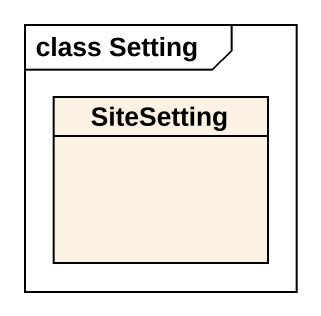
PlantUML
@startuml
mainframe class Setting
hide circle
hide empty members
class SiteSetting
@enduml
